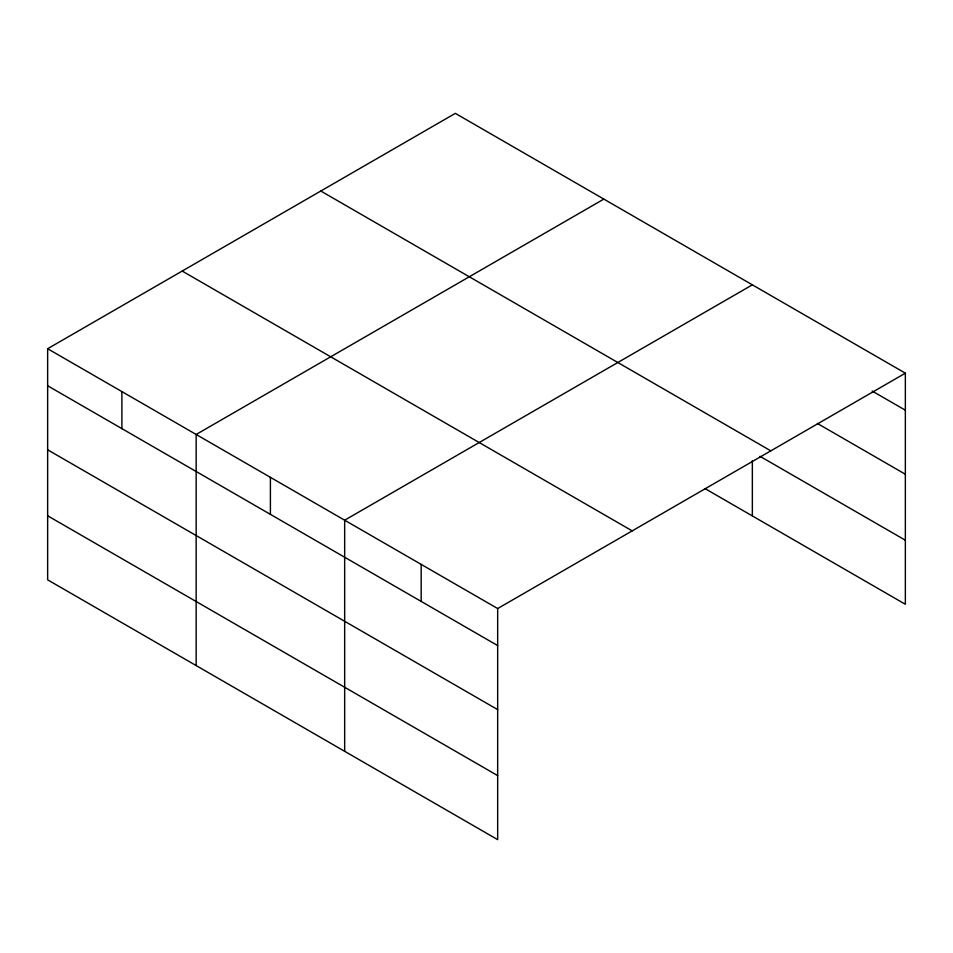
<?xml version="1.0" encoding="UTF-8"?>
<svg xmlns="http://www.w3.org/2000/svg" width="953" height="953" viewBox="0 0 953 953"><rect width="100%" height="100%" fill="white"/><g stroke="black" fill="none" stroke-linecap="round" stroke-linejoin="round"><path stroke-width="1.43" d="M47.65 348.727L497.669 608.55L497.669 839.641L47.65 579.829L47.65 348.727L455.331 113.359L905.35 373.171L905.35 604.273L704.982 488.579M603.845 199.094L196.151 434.473L196.151 665.563M752.346 284.84L344.664 520.207L344.664 751.309M497.669 608.55L905.35 373.171M872.198 391.064L905.35 410.195M817.376 423.442L905.35 474.237M320.804 191.029L770.81 450.84M759.994 456.308L905.35 540.22M182.19 271.057L632.196 530.869M47.65 385.762L497.669 645.574M47.65 449.804L497.669 709.616M47.65 515.787L497.669 775.599M752.346 460.621L752.346 515.93M421.166 564.379L421.166 601.403M270.402 477.334L270.402 514.37M121.901 391.6L121.901 428.624"/></g></svg>
